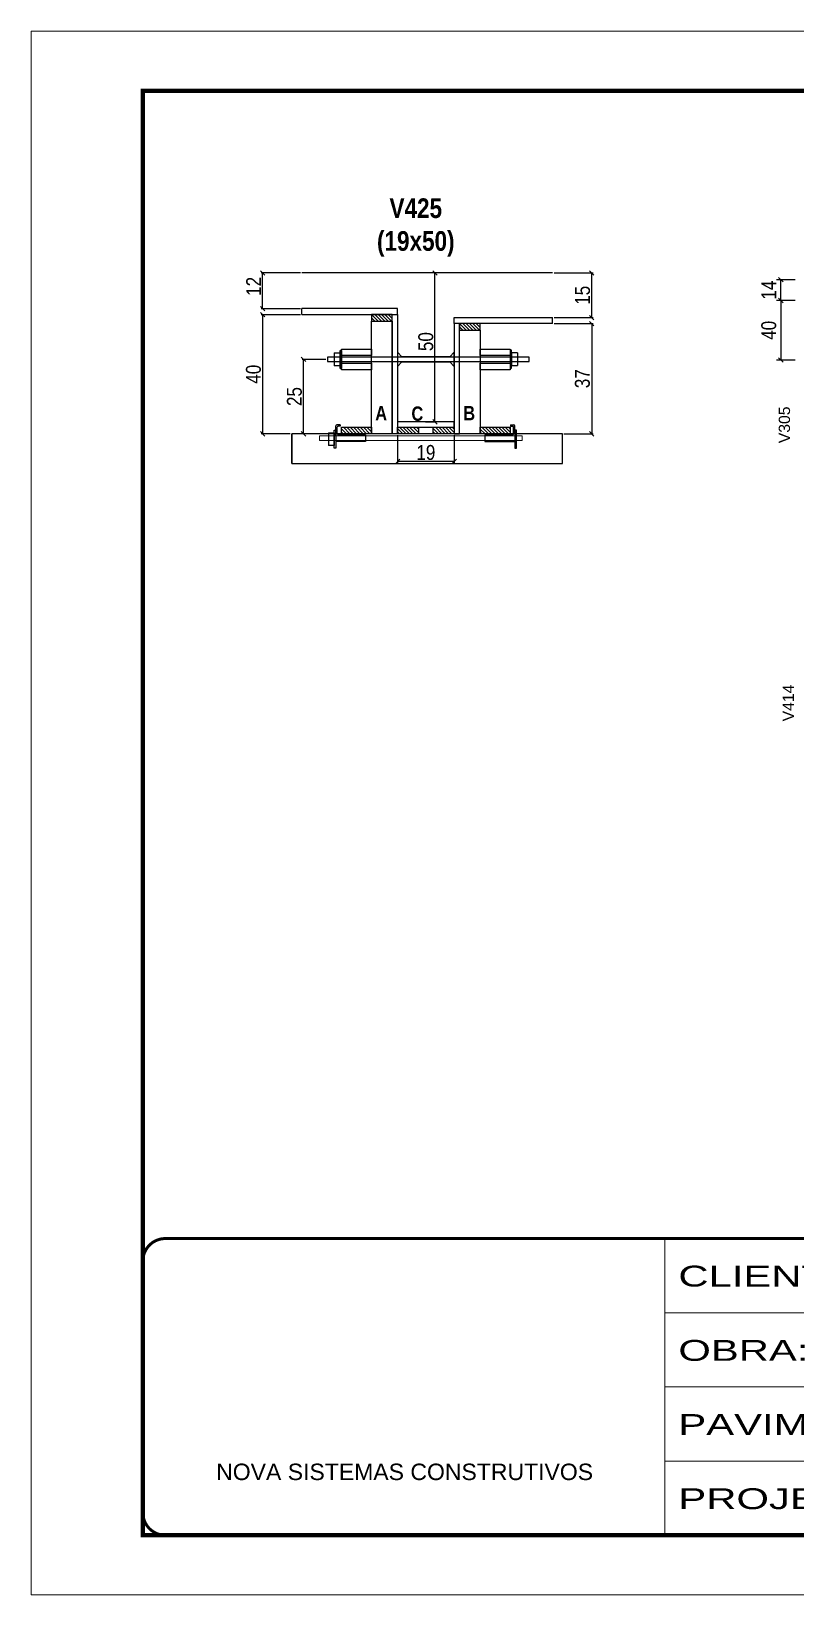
# Model space of a CAD drawing. Extents: x -3394 to 16474, y -5031 to 14397.
# Drawn here: x 5857 to 6371, y 5307 to 6357 of the extents above; entities that cross this region are included whole.
import ezdxf

# ---------------------------------------------------------------- set-up
doc = ezdxf.new("R2010")
doc.units = 0
doc.linetypes.add('CONTINUO', pattern=[0])
doc.linetypes.add('DASHED', pattern=[0.75, 0.5, -0.25])
doc.layers.get('0').update_dxf_attribs({"linetype": 'CONTINUOUS'})
doc.layers.get('Defpoints').update_dxf_attribs({"linetype": 'CONTINUOUS'})
for name, color, linetype in [('1HACHURA MADEIRAS', 1, 'CONTINUOUS'), ('barrote', 251, 'CONTINUOUS'), ('COTA', 241, 'CONTINUOUS'), ('detalhes', 4, 'CONTINUOUS'), ('NOMENCLATURA', 7, 'CONTINUOUS'), ('Painéis', 200, 'CONTINUOUS'), ('presilha', 1, 'CONTINUOUS'), ('SARR_2.2x10', 60, 'CONTINUOUS'), ('SARR_2.2x7', 40, 'CONTINUOUS'), ('SARR_3.5x7', 81, 'CONTINUOUS'), ('Tubo de PVC', 51, 'CONTINUOUS')]:
    doc.layers.add(name, color=color, linetype=linetype)
for name, color, linetype, lineweight in [('CONCRETO', 251, 'CONTINUOUS', 25), ('Folhas', 255, 'CONTINUOUS', 9), ('SARRAFO DE PRESSAO', 251, 'DASHED', 9), ('SCO-___-LAJ', 2, 'CONTINUOUS', 0)]:
    doc.layers.add(name, color=color, linetype=linetype, lineweight=lineweight)
doc.styles.add('ARIAL', font='arial.ttf')
doc.styles.add('COTA TECNICA', font='techl___.ttf', dxfattribs={"height": 10})
doc.styles.add('COTA TECNICA 2X', font='techl___.ttf', dxfattribs={"height": 10})
doc.styles.add('TECNICA', font='techb___.ttf', dxfattribs={"height": 10})
doc.styles.add('Tecnologia', font='')
doc.styles.get('Tecnologia').set_extended_font_data('Forgotten Futurist')
doc.dimstyles.new('PAINEL', dxfattribs={"dimtxt": 10, "dimasz": 3, "dimexe": 3, "dimexo": 3, "dimgap": 3, "dimtad": 1, "dimdec": 1, "dimzin": 12, "dimdsep": 46, "dimtxsty": 'COTA TECNICA', "dimblk1": 'OBLIQUE', "dimblk2": 'OBLIQUE', "dimsah": 1, "dimcen": 0.9, "dimclrd": 4, "dimclre": 4, "dimclrt": 240, "dimadec": 1, "dimazin": 3, "dimtfac": 1, "dimtdec": 1, "dimtmove": 0, "dimatfit": 3, "dimfxl": 1, "dimtolj": 1, "dimtzin": 12, "dimarcsym": 0})
doc.dimstyles.new('SECAO', dxfattribs={"dimscale": 0.333333, "dimtxt": 5, "dimasz": 9, "dimexe": 3, "dimexo": 3, "dimgap": 3, "dimtad": 1, "dimdec": 1, "dimlfac": 0.5, "dimzin": 12, "dimdsep": 46, "dimtxsty": 'COTA TECNICA 2X', "dimblk1": 'OBLIQUE', "dimblk2": 'OBLIQUE', "dimsah": 1, "dimcen": 0.9, "dimclrd": 4, "dimclre": 4, "dimclrt": 240, "dimadec": 1, "dimazin": 3, "dimtfac": 1, "dimtdec": 1, "dimtmove": 0, "dimatfit": 3, "dimfxl": 1, "dimtolj": 1, "dimtzin": 12, "dimarcsym": 0})

# ---------------------------------------------------------------- blocks, each defined once
blk = doc.blocks.new('9999999999')
at = {"color": 30, "linetype": 'CONTINUO'}
for p, q in [((98564.6, 34230.2), (98564.6, 34429.4)), ((98564.6, 34379.6), (99584, 34379.6)), ((98564.6, 34329.8), (99488, 34329.8)), ((98564.6, 34280), (99488, 34280))]:
    blk.add_line(p, q, dxfattribs=at)
at = {"color": 30, "linetype": 'CONTINUO', "const_width": 2}
blk.add_lwpolyline([(99584, 34230.2), (99584, 34414.4, 0.414214), (99569, 34429.4), (98229, 34429.4, 0.414214), (98214, 34414.4), (98214, 34245.2, 0.414214), (98229, 34230.2), (99584, 34230.2)], format="xyb", dxfattribs=at)
at = {"layer": 'Folhas'}
blk.add_lwpolyline([(98139, 34190.2), (99624, 34190.2), (99624, 35240.2), (98139, 35240.2)], close=True, dxfattribs=at)
at = {"layer": 'Folhas', "color": 30, "const_width": 3}
blk.add_lwpolyline([(98214, 34230.2), (99584, 34230.2), (99584, 35200.2), (98214, 35200.2)], close=True, dxfattribs=at)
at = {"color": 7, "linetype": 'Continuous', "ltscale": 5, "style": 'ARIAL'}
blk.add_text('NOVA SISTEMAS CONSTRUTIVOS', height=11.059, dxfattribs=at).set_placement((98263.2, 34267.2))
at = {"layer": 'Folhas', "color": 7, "style": 'Tecnologia', "width": 1.5}
for s, p in [('CLIENTE:', (98573.7, 34397.2)), ('OBRA:', (98573.7, 34347.3)), ('PAVIMENTO:', (98573.7, 34297.5)), ('PROJETO:', (98573.7, 34247.7))]:
    blk.add_text(s, height=14, dxfattribs=at).set_placement(p)
blk = doc.blocks.new('_Oblique')
at = {"color": 0, "linetype": 'ByBlock', "lineweight": -2}
blk.add_line((-0.5, -0.5), (0.5, 0.5), dxfattribs=at)
blk = doc.blocks.new('*D726')
at = {"layer": 'COTA', "color": 4, "lineweight": -2, "transparency": 16777216}
for p, q in [((6103.3, 6085.2), (6103.3, 6066.6)), ((6141.3, 6085.2), (6141.3, 6066.6)), ((6141.3, 6067.6), (6103.3, 6067.6))]:
    blk.add_line(p, q, dxfattribs=at)
at = {"layer": 'Defpoints', "color": 0, "transparency": 16777216}
for p in [(6103.3, 6086.2), (6141.3, 6086.2), (6103.3, 6067.6)]:
    blk.add_point(p, dxfattribs=at)
at = {"layer": 'COTA', "color": 4, "lineweight": -2, "transparency": 16777216, "xscale": 3, "yscale": 3, "zscale": 3, "rotation": 180}
blk.add_blockref('_Oblique', (6103.3, 6067.6), dxfattribs=at)
at = {"layer": 'COTA', "color": 4, "lineweight": -2, "transparency": 16777216, "xscale": 3, "yscale": 3, "zscale": 3}
blk.add_blockref('_Oblique', (6141.3, 6067.6), dxfattribs=at)
at = {"layer": 'COTA', "color": 240, "transparency": 16777216, "insert": (6122.3, 6073.6), "char_height": 10, "attachment_point": 5, "style": 'COTA TECNICA 2X'}
blk.add_mtext('\\A1;19', dxfattribs=at)
blk = doc.blocks.new('PRESILHA METÁLICA 1')
at = {"layer": 'presilha'}
for p, q in [((7.5, 10.6), (7.5, 19.9)), ((12, 21), (8.6, 21)), ((9, 11.6), (9, 18.9)), ((12, 19.5), (9.6, 19.5)), ((12, 21), (12, 19.5)), ((0, 13), (6, 13)), ((0, 13), (0, 0)), ((6, 0), (0, 0)), ((6, 15.5), (7.5, 15.5)), ((6, -2.5), (6, 15.5)), ((6, 13), (6, 0)), ((7.5, 15.5), (7.5, -2.5)), ((37.5, 4.1), (7.5, 4.1)), ((37.5, 11), (9.6, 11)), ((37.5, 11), (37.5, 4.1)), ((7.5, -2.5), (6, -2.5))]:
    blk.add_line(p, q, dxfattribs=at)
for centre, radius, start, end in [((8.6, 19.9), 1.14, 90, 180), ((9.6, 18.9), 0.57, 90, 180), ((9.6, 11.6), 0.57, 180, 270)]:
    blk.add_arc(centre, radius, start, end, dxfattribs=at)
blk = doc.blocks.new('PRESILHA METÁLICA 2')
at = {"layer": 'presilha'}
for p, q in [((-5.2, 23.5), (-5.2, 22)), ((-5.2, 23.5), (-1.9, 23.5)), ((-5.2, 22), (-2.8, 22)), ((-2.2, 14.1), (-2.2, 21.4)), ((0.8, 18), (-0.8, 18)), ((-0.8, 18), (-0.8, 0)), ((-0.8, 14.6), (-0.8, 22.4)), ((0.8, 0), (0.8, 18)), ((-30.8, 13.5), (-30.8, 6.6)), ((-30.8, 13.5), (-2.8, 13.5)), ((-30.8, 6.6), (-0.8, 6.6)), ((-0.8, 0), (0.8, 0))]:
    blk.add_line(p, q, dxfattribs=at)
for centre, radius, start, end in [((-2.8, 21.4), 0.57, 0, 90), ((-1.9, 22.4), 1.14, 0, 90), ((-2.8, 14.1), 0.57, 270, 0)]:
    blk.add_arc(centre, radius, start, end, dxfattribs=at)
blk = doc.blocks.new('*D727')
at = {"layer": 'COTA', "color": 4, "lineweight": -2, "transparency": 16777216}
for p, q in [((6038, 6166.2), (6011.6, 6166.2)), ((6012.6, 6166.2), (6012.6, 6086.2)), ((6031.2, 6086.2), (6011.6, 6086.2))]:
    blk.add_line(p, q, dxfattribs=at)
at = {"layer": 'Defpoints', "color": 0, "transparency": 16777216}
for p in [(6039, 6166.2), (6012.6, 6086.2), (6032.2, 6086.2)]:
    blk.add_point(p, dxfattribs=at)
at = {"layer": 'COTA', "color": 4, "lineweight": -2, "transparency": 16777216, "xscale": 3, "yscale": 3, "zscale": 3}
for p, rotation in [((6012.6, 6166.2), 90), ((6012.6, 6086.2), 270)]:
    blk.add_blockref('_Oblique', p, dxfattribs=dict(at, rotation=rotation))
at = {"layer": 'COTA', "color": 240, "transparency": 16777216, "insert": (6006.5, 6126.2), "char_height": 10, "attachment_point": 5, "rotation": 90, "style": 'COTA TECNICA 2X'}
blk.add_mtext('\\A1;40', dxfattribs=at)
blk = doc.blocks.new('*D728')
at = {"layer": 'COTA', "color": 4, "lineweight": -2, "transparency": 16777216}
for p, q in [((6128.4, 6094.2), (6128.4, 6194.2)), ((6122, 6094.2), (6129.4, 6094.2))]:
    blk.add_line(p, q, dxfattribs=at)
at = {"layer": 'Defpoints', "color": 0, "transparency": 16777216}
for p in [(6128.4, 6194.2), (6128.4, 6194.2), (6121, 6094.2)]:
    blk.add_point(p, dxfattribs=at)
at = {"layer": 'COTA', "color": 4, "lineweight": -2, "transparency": 16777216, "xscale": 3, "yscale": 3, "zscale": 3}
for p, rotation in [((6128.4, 6194.2), 90), ((6128.4, 6094.2), 270)]:
    blk.add_blockref('_Oblique', p, dxfattribs=dict(at, rotation=rotation))
at = {"layer": 'COTA', "color": 240, "transparency": 16777216, "insert": (6122.3, 6148.1), "char_height": 10, "attachment_point": 5, "rotation": 90, "style": 'COTA TECNICA 2X'}
blk.add_mtext('\\A1;50', dxfattribs=at)
blk = doc.blocks.new('*D729')
at = {"layer": 'COTA', "color": 4, "lineweight": -2, "transparency": 16777216}
for p, q in [((6038, 6194.2), (6011.6, 6194.2)), ((6012.6, 6170.2), (6012.6, 6194.2)), ((6038, 6170.2), (6011.6, 6170.2))]:
    blk.add_line(p, q, dxfattribs=at)
at = {"layer": 'Defpoints', "color": 0, "transparency": 16777216}
for p in [(6012.6, 6194.2), (6039, 6194.2), (6039, 6170.2)]:
    blk.add_point(p, dxfattribs=at)
at = {"layer": 'COTA', "color": 4, "lineweight": -2, "transparency": 16777216, "xscale": 3, "yscale": 3, "zscale": 3}
for p, rotation in [((6012.6, 6194.2), 90), ((6012.6, 6170.2), 270)]:
    blk.add_blockref('_Oblique', p, dxfattribs=dict(at, rotation=rotation))
at = {"layer": 'COTA', "color": 240, "transparency": 16777216, "insert": (6006.6, 6185.2), "char_height": 10, "attachment_point": 5, "rotation": 90, "style": 'COTA TECNICA 2X'}
blk.add_mtext('\\A1;12', dxfattribs=at)
blk = doc.blocks.new('*D730')
at = {"layer": 'COTA', "color": 4, "lineweight": -2, "transparency": 16777216}
for p, q in [((6208.4, 6160.2), (6234.7, 6160.2)), ((6233.7, 6160.2), (6233.7, 6086.2)), ((6215.1, 6086.2), (6234.7, 6086.2))]:
    blk.add_line(p, q, dxfattribs=at)
at = {"layer": 'Defpoints', "color": 0, "transparency": 16777216}
for p in [(6207.4, 6160.2), (6214.1, 6086.2), (6233.7, 6086.2)]:
    blk.add_point(p, dxfattribs=at)
at = {"layer": 'COTA', "color": 4, "lineweight": -2, "transparency": 16777216, "xscale": 3, "yscale": 3, "zscale": 3}
for p, rotation in [((6233.7, 6160.2), 90), ((6233.7, 6086.2), 270)]:
    blk.add_blockref('_Oblique', p, dxfattribs=dict(at, rotation=rotation))
at = {"layer": 'COTA', "color": 240, "transparency": 16777216, "insert": (6227.5, 6123.2), "char_height": 10, "attachment_point": 5, "rotation": 90, "style": 'COTA TECNICA 2X'}
blk.add_mtext('\\A1;37', dxfattribs=at)
blk = doc.blocks.new('*D731')
at = {"layer": 'COTA', "color": 4, "lineweight": -2, "transparency": 16777216}
for p, q in [((6208.4, 6194.2), (6234.7, 6194.2)), ((6233.7, 6164.2), (6233.7, 6194.2)), ((6208.4, 6164.2), (6234.7, 6164.2))]:
    blk.add_line(p, q, dxfattribs=at)
at = {"layer": 'Defpoints', "color": 0, "transparency": 16777216}
for p in [(6207.4, 6194.2), (6233.7, 6194.2), (6207.4, 6164.2)]:
    blk.add_point(p, dxfattribs=at)
at = {"layer": 'COTA', "color": 4, "lineweight": -2, "transparency": 16777216, "xscale": 3, "yscale": 3, "zscale": 3}
for p, rotation in [((6233.7, 6194.2), 90), ((6233.7, 6164.2), 270)]:
    blk.add_blockref('_Oblique', p, dxfattribs=dict(at, rotation=rotation))
at = {"layer": 'COTA', "color": 240, "transparency": 16777216, "insert": (6227.6, 6179.2), "char_height": 10, "attachment_point": 5, "rotation": 90, "style": 'COTA TECNICA 2X'}
blk.add_mtext('\\A1;15', dxfattribs=at)
blk = doc.blocks.new('*D725')
at = {"layer": 'COTA', "color": 4, "lineweight": -2, "transparency": 16777216}
for p, q in [((6055.2, 6136.2), (6039.1, 6136.2)), ((6040.1, 6086.2), (6040.1, 6136.2)), ((6064.7, 6086.2), (6039.1, 6086.2))]:
    blk.add_line(p, q, dxfattribs=at)
at = {"layer": 'Defpoints', "color": 0, "transparency": 16777216}
for p in [(6040.1, 6136.2), (6056.2, 6136.2), (6065.7, 6086.2)]:
    blk.add_point(p, dxfattribs=at)
at = {"layer": 'COTA', "color": 4, "lineweight": -2, "transparency": 16777216, "xscale": 3, "yscale": 3, "zscale": 3}
for p, rotation in [((6040.1, 6136.2), 90), ((6040.1, 6086.2), 270)]:
    blk.add_blockref('_Oblique', p, dxfattribs=dict(at, rotation=rotation))
at = {"layer": 'COTA', "color": 240, "transparency": 16777216, "insert": (6034, 6111.2), "char_height": 10, "attachment_point": 5, "rotation": 90, "style": 'COTA TECNICA 2X'}
blk.add_mtext('\\A1;25', dxfattribs=at)
blk = doc.blocks.new('*D740')
at = {"layer": 'COTA', "color": 4, "lineweight": -2, "transparency": 16777216}
for p, q in [((6370.5, 6175.7), (6357.8, 6175.7)), ((6360.8, 6175.7), (6360.8, 6135.7)), ((6370.5, 6135.7), (6357.8, 6135.7))]:
    blk.add_line(p, q, dxfattribs=at)
at = {"layer": 'Defpoints', "color": 0, "transparency": 16777216}
for p in [(6373.5, 6175.7), (6360.8, 6135.7), (6373.5, 6135.7)]:
    blk.add_point(p, dxfattribs=at)
at = {"layer": 'COTA', "color": 4, "lineweight": -2, "transparency": 16777216, "xscale": 3, "yscale": 3, "zscale": 3}
for p, rotation in [((6360.8, 6175.7), 90), ((6360.8, 6135.7), 270)]:
    blk.add_blockref('_Oblique', p, dxfattribs=dict(at, rotation=rotation))
at = {"layer": 'COTA', "color": 240, "transparency": 16777216, "insert": (6352.7, 6155.7), "char_height": 10, "attachment_point": 5, "rotation": 90, "style": 'COTA TECNICA'}
blk.add_mtext('\\A1;40', dxfattribs=at)
blk = doc.blocks.new('*D741')
at = {"layer": 'COTA', "color": 4, "lineweight": -2, "transparency": 16777216}
for p, q in [((6370.5, 6189.7), (6357.8, 6189.7)), ((6360.8, 6175.7), (6360.8, 6189.7)), ((6370.5, 6175.7), (6357.8, 6175.7))]:
    blk.add_line(p, q, dxfattribs=at)
at = {"layer": 'Defpoints', "color": 0, "transparency": 16777216}
for p in [(6360.8, 6189.7), (6373.5, 6189.7), (6373.5, 6175.7)]:
    blk.add_point(p, dxfattribs=at)
at = {"layer": 'COTA', "color": 4, "lineweight": -2, "transparency": 16777216, "xscale": 3, "yscale": 3, "zscale": 3}
for p, rotation in [((6360.8, 6189.7), 90), ((6360.8, 6175.7), 270)]:
    blk.add_blockref('_Oblique', p, dxfattribs=dict(at, rotation=rotation))
at = {"layer": 'COTA', "color": 240, "transparency": 16777216, "insert": (6352.7, 6182.7), "char_height": 10, "attachment_point": 5, "rotation": 90, "style": 'COTA TECNICA'}
blk.add_mtext('\\A1;14', dxfattribs=at)

msp = doc.modelspace()

# ---------------------------------------------------------------- hatches: boundary and pattern name
at = {"layer": 'SARR_2.2x10'}
h = msp.add_hatch(dxfattribs=at)
h.set_pattern_fill('ANSI31', color=256, scale=0.5, angle=90)
h.set_pattern_definition([(135, (39163.5038, -117425.9421), (-1.122532015, -1.122532015), [])])
h.paths.add_polyline_path([(6065.68, 6090.63), (6065.68, 6086.23), (6085.68, 6086.23), (6085.68, 6090.63)])
h = msp.add_hatch(dxfattribs=at)
h.set_pattern_fill('ANSI31', color=256, scale=0.5, angle=90)
h.set_pattern_definition([(135, (39276.7038, -117425.9421), (-1.122532015, -1.122532015), [])])
h.paths.add_polyline_path([(6158.88, 6090.63), (6158.88, 6086.23), (6178.88, 6086.23), (6178.88, 6090.63)])
at = {"layer": 'SARR_2.2x7'}
h = msp.add_hatch(dxfattribs=at)
h.set_pattern_fill('ANSI31', color=256, scale=0.5, angle=90)
h.set_pattern_definition([(135, (39108.3038, -117350.3421), (-1.122532015, -1.122532015), [])])
h.paths.add_polyline_path([(6085.68, 6166.23), (6085.68, 6161.83), (6099.68, 6161.83), (6099.68, 6166.23)])
h = msp.add_hatch(dxfattribs=at)
h.set_pattern_fill('ANSI31', color=256, scale=0.5, angle=90)
h.set_pattern_definition([(135, (39167.5038, -117356.3421), (-1.122532015, -1.122532015), [])])
h.paths.add_polyline_path([(6144.88, 6160.23), (6144.88, 6155.83), (6158.88, 6155.83), (6158.88, 6160.23)])
h = msp.add_hatch(dxfattribs=at)
h.set_pattern_fill('ANSI31', color=256, scale=0.5, angle=90)
h.set_pattern_definition([(135, (39291.1038, -117425.9421), (-1.122532015, -1.122532015), [])])
h.paths.add_polyline_path([(6103.28, 6090.63), (6103.28, 6086.23), (6117.28, 6086.23), (6117.28, 6090.63)])
h = msp.add_hatch(dxfattribs=at)
h.set_pattern_fill('ANSI31', color=256, scale=0.5, angle=90)
h.set_pattern_definition([(135, (39315.1038, -117425.9421), (-1.122532015, -1.122532015), [])])
h.paths.add_polyline_path([(6127.28, 6090.63), (6127.28, 6086.23), (6141.28, 6086.23), (6141.28, 6090.63)])

# ---------------------------------------------------------------- linework, layer by layer
at = {"layer": '1HACHURA MADEIRAS', "elevation": 0}
for points in [[(6065.68, 6143.14), (6085.68, 6143.14), (6085.68, 6138.74), (6065.68, 6138.74)], [(6158.88, 6143.14), (6178.88, 6143.14), (6178.88, 6138.74), (6158.88, 6138.74)], [(6065.68, 6133.54), (6085.68, 6133.54), (6085.68, 6129.14), (6065.68, 6129.14)], [(6158.88, 6133.54), (6178.88, 6133.54), (6178.88, 6129.14), (6158.88, 6129.14)]]:
    msp.add_lwpolyline(points, close=True, dxfattribs=at)
at = {"layer": 'barrote', "elevation": 0}
msp.add_lwpolyline([(6032.23, 6066.23), (6214.14, 6066.23), (6214.14, 6086.23), (6032.23, 6086.23)], close=True, dxfattribs=at)
at = {"layer": 'CONCRETO', "linetype": 'Continuous'}
msp.add_line((6207.39, 6194.23), (6038.98, 6194.23), dxfattribs=at)
at = {"layer": 'detalhes', "color": 250}
msp.add_line((6032.23, 6066.23), (6032.23, 6086.23), dxfattribs=at)
at = {"layer": 'Painéis', "linetype": 'Continuous'}
for p, q in [((6038.98, 6166.23), (6038.98, 6170.23)), ((6207.39, 6160.23), (6207.39, 6164.23))]:
    msp.add_line(p, q, dxfattribs=at)
at = {"layer": 'Painéis', "linetype": 'Continuous', "elevation": 0}
for points in [[(6038.98, 6166.23), (6103.28, 6166.23), (6103.28, 6170.23), (6038.98, 6170.23)], [(6207.39, 6160.23), (6141.28, 6160.23), (6141.28, 6164.23), (6207.39, 6164.23)]]:
    msp.add_lwpolyline(points, dxfattribs=at)
for points in [[(6099.68, 6086.23), (6099.68, 6166.23), (6103.28, 6166.23), (6103.28, 6086.23)], [(6144.88, 6086.23), (6144.88, 6160.23), (6141.28, 6160.23), (6141.28, 6086.23)], [(6141.28, 6094.23), (6103.28, 6094.23), (6103.28, 6090.63), (6141.28, 6090.63)]]:
    msp.add_lwpolyline(points, close=True, dxfattribs=at)
at = {"layer": 'presilha'}
for p, q in [((6060.68, 6140.47, 0), (6064.68, 6140.47, 0)), ((6060.68, 6140.47, 0), (6060.68, 6131.8, 0)), ((6064.68, 6142.14, 0), (6065.68, 6142.14, 0)), ((6064.68, 6130.14, 0), (6064.68, 6142.14, 0)), ((6064.68, 6140.47, 0), (6064.68, 6131.8, 0)), ((6065.68, 6142.14, 0), (6065.68, 6130.14, 0)), ((6179.88, 6142.33), (6178.88, 6142.33)), ((6178.88, 6142.33), (6178.88, 6130.33)), ((6179.88, 6130.33), (6179.88, 6142.33)), ((6183.88, 6140.66), (6179.88, 6140.66)), ((6179.88, 6140.66), (6179.88, 6131.99)), ((6183.88, 6140.66), (6183.88, 6131.99)), ((6064.68, 6131.8, 0), (6060.68, 6131.8, 0)), ((6065.68, 6130.14, 0), (6064.68, 6130.14, 0)), ((6178.88, 6130.33), (6179.88, 6130.33)), ((6179.88, 6131.99), (6183.88, 6131.99))]:
    msp.add_line(p, q, dxfattribs=at)
at = {"layer": 'presilha', "elevation": 0}
msp.add_lwpolyline([(6191.66, 6137.73), (6056.2, 6137.73), (6056.2, 6134.73), (6191.66, 6134.73)], close=True, dxfattribs=at)
at = {"layer": 'SARR_2.2x10', "elevation": 0}
for points in [[(6065.68, 6090.63), (6085.68, 6090.63), (6085.68, 6086.23), (6065.68, 6086.23)], [(6158.88, 6090.63), (6178.88, 6090.63), (6178.88, 6086.23), (6158.88, 6086.23)]]:
    msp.add_lwpolyline(points, close=True, dxfattribs=at)
at = {"layer": 'SARR_2.2x7', "elevation": 0}
for points in [[(6099.68, 6166.23), (6085.68, 6166.23), (6085.68, 6161.83), (6099.68, 6161.83)], [(6158.88, 6160.23), (6144.88, 6160.23), (6144.88, 6155.83), (6158.88, 6155.83)], [(6103.28, 6090.63), (6117.28, 6090.63), (6117.28, 6086.23), (6103.28, 6086.23)], [(6127.28, 6090.63), (6141.28, 6090.63), (6141.28, 6086.23), (6127.28, 6086.23)]]:
    msp.add_lwpolyline(points, close=True, dxfattribs=at)
at = {"layer": 'SARR_3.5x7', "elevation": 0}
for points in [[(6085.68, 6161.83), (6099.68, 6161.83), (6099.68, 6086.23), (6085.68, 6086.23)], [(6144.88, 6155.83), (6158.88, 6155.83), (6158.88, 6086.23), (6144.88, 6086.23)]]:
    msp.add_lwpolyline(points, close=True, dxfattribs=at)
at = {"layer": 'SCO-___-LAJ', "color": 1, "elevation": 0}
msp.add_lwpolyline([(6050.83, 6084.89), (6186.99, 6084.89), (6186.99, 6081.69), (6050.83, 6081.69)], close=True, dxfattribs=at)
at = {"layer": 'Tubo de PVC', "elevation": 0}
msp.add_lwpolyline([(6103.28, 6140.97), (6103.28, 6131.48), (6106.08, 6134.63), (6138.48, 6134.63), (6141.28, 6131.48), (6141.28, 6140.97), (6138.48, 6137.82), (6106.08, 6137.82)], close=True, dxfattribs=at)

# ---------------------------------------------------------------- block references
at = {"layer": 'presilha', "xscale": 0.6666666666666666, "yscale": 0.6666666666666666, "zscale": 0.6666666666666666}
for name, p in [('PRESILHA METÁLICA 1', (6056.81, 6078.26)), ('PRESILHA METÁLICA 2', (6182.56, 6076.59))]:
    msp.add_blockref(name, p, dxfattribs=at)
at = {"layer": 'SARRAFO DE PRESSAO', "color": 6, "linetype": 'ByBlock'}
msp.add_blockref('9999999999', (-92281.77, -28883.68), dxfattribs=at)

# ---------------------------------------------------------------- texts
at = {"layer": 'detalhes', "style": 'TECNICA'}
for s, p in [('A', (6088.3, 6095.25)), ('C', (6112.6, 6094.93)), ('B', (6147.44, 6095.25))]:
    msp.add_text(s, height=9.6, dxfattribs=at).set_placement(p)
at = {"layer": 'NOMENCLATURA', "linetype": 'Continuous', "style": 'ARIAL'}
for s, p in [('V305', (6366.94, 6079.86)), ('V414', (6369.57, 5893.06))]:
    msp.add_text(s, height=7.567, rotation=90, dxfattribs=at).set_placement(p)
at = {"layer": 'NOMENCLATURA', "insert": (6115.53, 6244.3), "char_height": 13.2, "attachment_point": 2, "style": 'TECNICA'}
msp.add_mtext_dynamic_manual_height_columns('V425\\P(19x50)', width=13.2, gutter_width=1, heights=[0], dxfattribs=at)

# ---------------------------------------------------------------- dimensions: what is measured, and where the dimension line sits
at = {"layer": 'COTA'}
for base, p1, p2, angle, dimstyle, picture, middle in [((6012.63, 6194.23), (6038.98, 6170.23), (6038.98, 6194.23), 90, 'SECAO', '*D729', (6012.63, 6185.23)), ((6128.41, 6194.23), (6121, 6094.23), (6128.41, 6194.23), 90, 'SECAO', '*D728', (6128.41, 6148.12)), ((6233.74, 6194.23), (6207.39, 6164.23), (6207.39, 6194.23), 90, 'SECAO', '*D731', (6233.74, 6179.23)), ((6360.8, 6189.72), (6373.5, 6175.72), (6373.5, 6189.72), 90, 'PAINEL', '*D741', (6360.8, 6182.72)), ((6103.28, 6067.55, 0), (6141.28, 6086.23), (6103.28, 6086.23), 180, 'SECAO', '*D726', (6122.28, 6067.55, 0))]:
    dim = msp.add_linear_dim(base=base, p1=p1, p2=p2, angle=angle, dimstyle=dimstyle, dxfattribs=at)
    dim.commit()
    dim.dimension.update_dxf_attribs({"geometry": picture, "text_midpoint": middle, "dimtype": 160})
for base, p1, p2, dimstyle, picture, middle in [((6360.8, 6135.72), (6373.5, 6175.72), (6373.5, 6135.72), 'PAINEL', '*D740', (6352.7, 6155.72)), ((6012.63, 6086.23), (6038.98, 6166.23), (6032.23, 6086.23), 'SECAO', '*D727', (6006.53, 6126.23)), ((6233.74, 6086.23), (6207.39, 6160.23), (6214.14, 6086.23), 'SECAO', '*D730', (6227.52, 6123.23)), ((6040.15, 6136.23), (6065.68, 6086.23), (6056.2, 6136.23), 'SECAO', '*D725', (6034.04, 6111.23))]:
    dim = msp.add_linear_dim(base=base, p1=p1, p2=p2, angle=90, dimstyle=dimstyle, dxfattribs=at)
    dim.commit()
    dim.dimension.update_dxf_attribs({"geometry": picture, "text_midpoint": middle})

doc.saveas('drawing.dxf')
